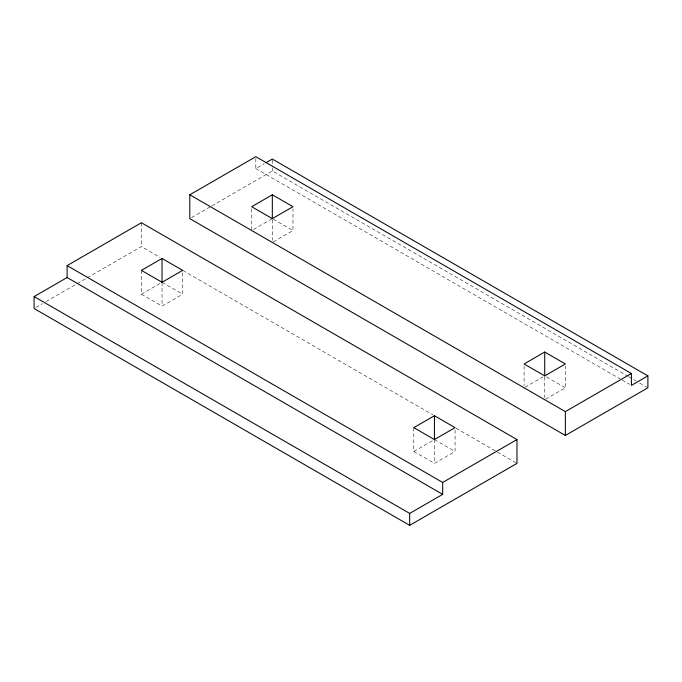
<?xml version="1.0" encoding="UTF-8"?>
<svg xmlns="http://www.w3.org/2000/svg" width="682" height="682" viewBox="0 0 682 682"><rect width="100%" height="100%" fill="white"/><g stroke="black" fill="none" stroke-linecap="round" stroke-linejoin="round"><path stroke-width="0.51" stroke-dasharray="3.41 2.56" d="M255.818 158.65L255.818 168.582L264.079 163.816M35.933 307.446L42.352 303.737M46.026 301.623L76.29 284.147M77.202 283.618L86.375 278.324M87.296 277.787L141.404 246.552L159.861 257.208M191.625 217.558L210.883 206.441M211.804 205.913L272.331 170.96L627.602 376.072M141.404 270.379L141.404 294.206L162.043 282.288L182.674 294.206L182.674 272.45M253.491 229.493L272.331 218.615M141.404 294.206L162.043 306.124L182.674 294.206M273.226 241.931L292.97 230.533L292.97 208.777M413.795 427.64L413.795 451.467L434.434 439.558L455.064 451.467L455.064 429.711M524.987 387.274L542.923 376.916M413.795 451.467L434.434 463.385L455.064 451.467M545.617 399.192L565.361 387.794L565.361 366.038M628.523 376.609L635.905 380.871M639.597 383.003L646.979 387.265M255.818 168.582L621.242 379.55M622.163 380.087L629.546 384.35M273.226 219.135L292.97 230.533M546.512 376.916L565.361 387.794M182.929 270.524L433.002 414.903M456.07 428.219L516.973 463.385M544.722 376.916L544.722 397.64M524.083 366.038L524.083 385.722M434.434 439.558L434.434 463.385M272.331 160.04L272.331 166.988M272.331 167.985L272.331 170.96M272.331 219.655L272.331 240.371M251.692 208.777L251.692 229.493M162.043 282.288L162.043 306.124M141.404 222.724L141.404 246.552"/><path stroke-width="1.02" d="M67.117 265.613L141.404 222.724L516.973 439.558L516.973 463.385L409.669 525.336L34.1 308.503L34.1 296.585L67.117 277.523L442.686 494.356L442.686 482.447L67.117 265.613L67.117 277.523M189.792 194.788L255.818 156.664L631.396 373.497L631.396 385.415L647.9 375.884L647.9 387.794L565.361 435.448L189.792 218.615L189.792 194.788L565.361 411.621L631.396 373.497M265.912 162.751L272.331 159.051L647.9 375.884M162.043 258.461L141.404 270.379L162.043 282.288L182.674 270.379L162.043 258.461L162.043 282.288M272.331 194.788L251.692 206.706L272.331 218.615L292.97 206.706L272.331 194.788L272.331 218.615M434.434 415.73L413.795 427.64L434.434 439.558L455.064 427.64L434.434 415.73L434.434 439.558M544.722 352.048L524.083 363.966L544.722 375.876L565.361 363.966L544.722 352.048L544.722 375.884M442.686 482.447L516.973 439.558M34.1 296.585L409.669 513.418L442.686 494.356M565.361 411.621L565.361 435.448M409.669 513.418L409.669 525.336"/></g></svg>
